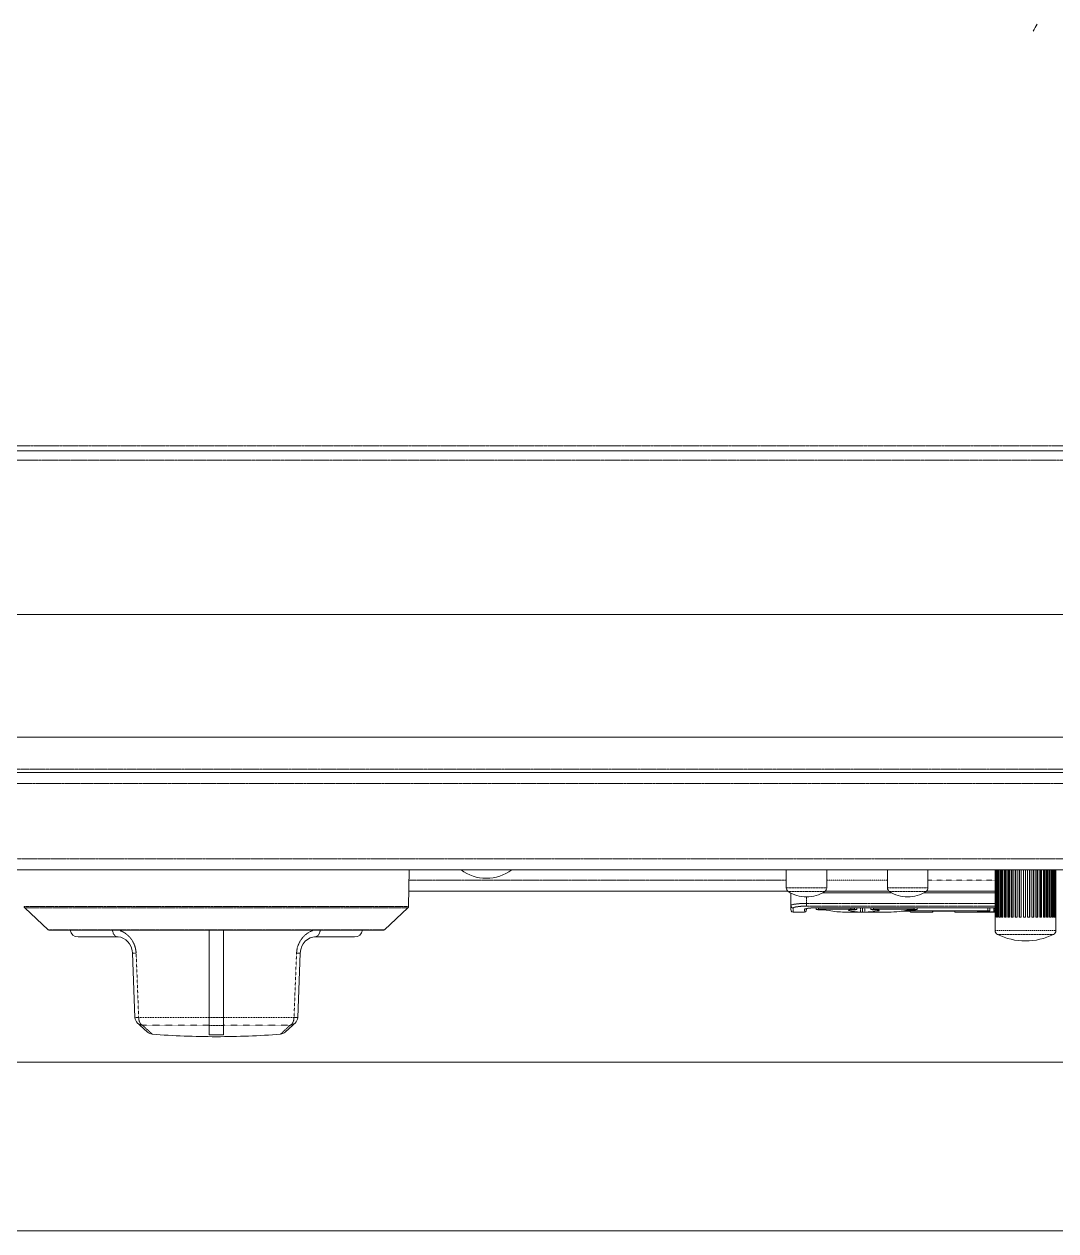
# Model space of a CAD drawing. Header units: millimetres. Extents: x 60499 to 556746, y 248297 to 497145.
# Drawn here: x 161204 to 167626, y 472611 to 480122 of the extents above; entities that cross this region are included whole.
import ezdxf

# ---------------------------------------------------------------- set-up
doc = ezdxf.new("R2010")
doc.units = ezdxf.units.MM
doc.linetypes.add('PHANTOM', pattern=[20, 10, -2, 2, -2, 2, -2])

msp = doc.modelspace()

# ---------------------------------------------------------------- linework, layer by layer
at = {"color": 7, "linetype": 'PHANTOM', "lineweight": 13, "ltscale": 0.03937}
for p, q in [((178969.4, 477497), (155840.7, 477497)), ((155866.9, 477407.6), (178943.5, 477407.6)), ((173736.9, 475484.2), (161139.6, 475484.2)), ((155512, 475395.2), (179365.6, 475395.2)), ((155092.1, 474926.4), (179784.7, 474926.4)), ((163599.6, 474793.5), (165948.3, 474793.5)), ((163596.7, 474630), (161203.6, 474630)), ((163592.7, 474621), (161207.7, 474621)), ((166074.9, 474649.2), (167248.6, 474649.2)), ((166074.9, 474632.5), (167248.6, 474632.5)), ((167248.6, 474622.3), (166139.2, 474622.3)), ((161352.7, 474485.7), (163447.6, 474485.7))]:
    msp.add_line(p, q, dxfattribs=at)
at = {"color": 7, "lineweight": 13, "ltscale": 0.03937}
for p, q in [((155840.9, 477467.2), (178969.5, 477467.2)), ((155245.3, 476447.9), (179600.1, 476447.9)), ((155245.3, 475683.7), (179600.1, 475683.7)), ((155512, 475463.9), (179365.6, 475463.9)), ((155120.5, 474857.7), (179756.1, 474857.7)), ((163598.4, 474724.6), (165958.6, 474724.6)), ((167248.6, 474622.2), (166139.2, 474622.2)), ((161361.3, 474482.3), (163439.1, 474482.3)), ((178784.6, 473661.3), (156108.6, 473661.3)), ((178784.6, 472611.5), (156108.6, 472611.5)), ((178783.6, 472611.2), (156108.6, 472611.2))]:
    msp.add_line(p, q, dxfattribs=at)
at = {"color": 7, "lineweight": 13, "ltscale": 0.00678}
msp.add_line((163596.7, 474630), (163600.7, 474857.7), dxfattribs=at)
at = {"color": 7, "lineweight": 13, "ltscale": 0.003343}
for p, q in [((165948.3, 474857.7), (165948.3, 474745.5)), ((166200.2, 474857.7), (166200.2, 474745.5)), ((166578.1, 474857.7), (166578.1, 474745.5)), ((166830.1, 474857.7), (166830.1, 474745.5))]:
    msp.add_line(p, q, dxfattribs=at)
at = {"color": 7, "lineweight": 13, "ltscale": 0.00875}
for p, q in [((167248.6, 474563.8), (167248.6, 474857.7)), ((167248.6, 474563.8), (167248.6, 474857.7)), ((167249.5, 474563.8), (167249.5, 474857.7)), ((167251.4, 474563.8), (167251.4, 474857.7)), ((167254.1, 474563.8), (167254.1, 474857.7)), ((167257.7, 474563.8), (167257.7, 474857.7)), ((167262.2, 474563.8), (167262.2, 474857.7)), ((167267.6, 474563.8), (167267.6, 474857.7)), ((167273.8, 474563.8), (167273.8, 474857.7)), ((167280.8, 474563.8), (167280.8, 474857.7)), ((167288.5, 474563.8), (167288.5, 474857.7)), ((167295.2, 474857.7), (167295.2, 474563.8)), ((167297, 474563.8), (167297, 474857.7)), ((167306.2, 474563.8), (167306.2, 474857.7)), ((167312, 474857.7), (167312, 474563.8)), ((167316, 474563.8), (167316, 474857.7)), ((167326.4, 474563.8), (167326.4, 474857.7)), ((167331.3, 474857.7), (167331.3, 474563.8)), ((167337.3, 474563.8), (167337.3, 474857.7)), ((167348.7, 474563.8), (167348.7, 474857.7)), ((167352.7, 474857.7), (167352.7, 474563.8)), ((167360.6, 474563.8), (167360.6, 474857.7)), ((167372.8, 474563.8), (167372.8, 474857.7)), ((167375.7, 474857.7), (167375.7, 474563.8)), ((167385.4, 474563.8), (167385.4, 474857.7)), ((167398.2, 474563.8), (167398.2, 474857.7)), ((167399.9, 474857.7), (167399.9, 474563.8)), ((167411.1, 474563.8), (167411.1, 474857.7)), ((167424.3, 474563.8), (167424.3, 474857.7)), ((167424.8, 474857.7), (167424.8, 474563.8)), ((167437.4, 474563.8), (167437.4, 474857.7)), ((167450.6, 474563.8), (167450.6, 474857.7)), ((167462.6, 474857.7), (167462.6, 474563.8)), ((167463.7, 474563.8), (167463.7, 474857.7)), ((167476.7, 474563.8), (167476.7, 474857.7)), ((167487.2, 474857.7), (167487.2, 474563.8)), ((167489.5, 474563.8), (167489.5, 474857.7)), ((167502.1, 474563.8), (167502.1, 474857.7)), ((167510.9, 474857.7), (167510.9, 474563.8)), ((167514.3, 474563.8), (167514.3, 474857.7)), ((167526.2, 474563.8), (167526.2, 474857.7)), ((167533.1, 474857.7), (167533.1, 474563.8)), ((167537.6, 474563.8), (167537.6, 474857.7)), ((167548.5, 474563.8), (167548.5, 474857.7)), ((167553.5, 474857.7), (167553.5, 474563.8)), ((167558.9, 474563.8), (167558.9, 474857.7)), ((167568.7, 474563.8), (167568.7, 474857.7)), ((167571.6, 474857.7), (167571.6, 474563.8)), ((167577.9, 474563.8), (167577.9, 474857.7)), ((167586.3, 474563.8), (167586.3, 474857.7)), ((167587.1, 474857.7), (167587.1, 474563.8)), ((167594.1, 474563.8), (167594.1, 474857.7)), ((167601.1, 474563.8), (167601.1, 474857.7)), ((167607.3, 474563.8), (167607.3, 474857.7)), ((167612.6, 474563.8), (167612.6, 474857.7)), ((167617.2, 474563.8), (167617.2, 474857.7)), ((167620.8, 474563.8), (167620.8, 474857.7)), ((167623.5, 474563.8), (167623.5, 474857.7)), ((167625.4, 474563.8), (167625.4, 474857.7)), ((167626.3, 474563.8), (167626.3, 474857.7))]:
    msp.add_line(p, q, dxfattribs=at)
at = {"color": 7, "lineweight": 13, "ltscale": 0.01125}
msp.add_line((167626.4, 474857.7), (167626.4, 474479.8), dxfattribs=at)
at = {"color": 7, "linetype": 'PHANTOM', "lineweight": 13, "ltscale": 0.01125}
for p, q in [((166200.2, 474793.5), (166578.1, 474793.5)), ((167248.5, 474479.8), (167626.4, 474479.8))]:
    msp.add_line(p, q, dxfattribs=at)
at = {"color": 7, "linetype": 'PHANTOM', "lineweight": 13, "ltscale": 0.012459}
msp.add_line((166830.1, 474793.5), (167248.6, 474793.5), dxfattribs=at)
at = {"color": 7, "linetype": 'PHANTOM', "lineweight": 13, "ltscale": 0.0075}
for p, q in [((165948.3, 474745.5), (166200.2, 474745.5)), ((166578.1, 474745.5), (166830.1, 474745.5))]:
    msp.add_line(p, q, dxfattribs=at)
at = {"color": 7, "linetype": 'PHANTOM', "lineweight": 13, "ltscale": 0.003393}
for p, q in [((165960.3, 474723.4), (166074.2, 474723.4)), ((166074.2, 474723.4), (166188.2, 474723.4)), ((166590.1, 474723.4), (166704.1, 474723.4)), ((166704.1, 474723.4), (166818.1, 474723.4))]:
    msp.add_line(p, q, dxfattribs=at)
at = {"color": 7, "lineweight": 13, "ltscale": 0.00228}
msp.add_line((165976.9, 474637.1), (165976.9, 474713.7), dxfattribs=at)
at = {"color": 7, "linetype": 'PHANTOM', "lineweight": 13, "ltscale": 0.001208}
msp.add_line((166074.9, 474649.2), (166074.9, 474689.8), dxfattribs=at)
at = {"color": 7, "lineweight": 13, "ltscale": 0.012678}
msp.add_line((166602.1, 474716.2), (166176.2, 474716.2), dxfattribs=at)
at = {"color": 7, "lineweight": 13, "ltscale": 0.011863}
msp.add_line((166189.9, 474724.6), (166588.4, 474724.6), dxfattribs=at)
at = {"color": 7, "lineweight": 13, "ltscale": 0.013172}
msp.add_line((167248.6, 474716.2), (166806.1, 474716.2), dxfattribs=at)
at = {"color": 7, "lineweight": 13, "ltscale": 0.012765}
msp.add_line((166819.8, 474724.6), (167248.6, 474724.6), dxfattribs=at)
at = {"color": 7, "lineweight": 13, "ltscale": 0.005906}
for p, q in [((161207.7, 474621), (161352.7, 474485.7)), ((163592.7, 474621), (163447.6, 474485.7))]:
    msp.add_line(p, q, dxfattribs=at)
at = {"color": 7, "lineweight": 13, "ltscale": 0.000741193}
msp.add_line((165976.9, 474612.2), (165976.9, 474637.1), dxfattribs=at)
at = {"color": 7, "linetype": 'PHANTOM', "lineweight": 13, "ltscale": 0.000743596}
msp.add_line((165990, 474595.4), (165990, 474620.4), dxfattribs=at)
at = {"color": 7, "linetype": 'PHANTOM', "lineweight": 13, "ltscale": 0.000517838}
msp.add_line((166060.8, 474612.8), (166060.8, 474595.4), dxfattribs=at)
at = {"color": 7, "lineweight": 13, "ltscale": 0.000157874}
msp.add_line((166073.9, 474617.5), (166073.9, 474612.2), dxfattribs=at)
at = {"color": 7, "linetype": 'PHANTOM', "lineweight": 13, "ltscale": 0.000496331}
msp.add_line((166074.9, 474649.2), (166074.9, 474632.5), dxfattribs=at)
at = {"color": 7, "lineweight": 13, "ltscale": 0.00032488}
msp.add_line((166133.3, 474611.2), (166133.3, 474622.1), dxfattribs=at)
at = {"color": 7, "linetype": 'PHANTOM', "lineweight": 13, "ltscale": 2.64325e-06}
msp.add_line((166139.2, 474622.2), (166139.2, 474622.3), dxfattribs=at)
at = {"color": 7, "lineweight": 13, "ltscale": 0.000221212}
msp.add_line((166148.9, 474612.6), (166141.5, 474612.3), dxfattribs=at)
at = {"color": 7, "linetype": 'PHANTOM', "lineweight": 13, "ltscale": 0.000285351}
msp.add_line((166148.9, 474612.6), (166148.9, 474622.2), dxfattribs=at)
at = {"color": 7, "lineweight": 13, "ltscale": 0.005341}
msp.add_line((166350.5, 474612.7), (166171.1, 474612.7), dxfattribs=at)
at = {"color": 7, "lineweight": 13, "ltscale": 0.000282228}
msp.add_line((166350.5, 474622.2), (166350.5, 474612.7), dxfattribs=at)
at = {"color": 7, "linetype": 'PHANTOM', "lineweight": 13, "ltscale": 0.00028451}
msp.add_line((166372.5, 474612.6), (166372.5, 474622.2), dxfattribs=at)
at = {"color": 7, "lineweight": 13, "ltscale": 0.000213106}
msp.add_line((166379.7, 474612.4), (166372.5, 474612.6), dxfattribs=at)
at = {"color": 7, "lineweight": 13, "ltscale": 0.000321276}
msp.add_line((166387.8, 474611.4), (166387.8, 474622.2), dxfattribs=at)
at = {"color": 7, "linetype": 'PHANTOM', "lineweight": 13, "ltscale": 0.000809677}
msp.add_line((166411, 474595), (166411, 474622.2), dxfattribs=at)
at = {"color": 7, "lineweight": 13, "ltscale": 0.000526729}
msp.add_line((166422.7, 474622.2), (166422.8, 474604.5), dxfattribs=at)
at = {"color": 7, "linetype": 'PHANTOM', "lineweight": 13, "ltscale": 0.000792976}
msp.add_line((166436.8, 474595.5), (166436.8, 474622.2), dxfattribs=at)
at = {"color": 7, "lineweight": 13, "ltscale": 0.000322117}
msp.add_line((166473.5, 474611.3), (166473.5, 474622.2), dxfattribs=at)
at = {"color": 7, "linetype": 'PHANTOM', "lineweight": 13, "ltscale": 0.00028403}
msp.add_line((166491.6, 474612.6), (166491.6, 474622.2), dxfattribs=at)
at = {"color": 7, "lineweight": 13, "ltscale": 5.22666e-05}
msp.add_line((166493.4, 474612.6), (166491.6, 474612.6), dxfattribs=at)
at = {"color": 7, "lineweight": 13, "ltscale": 0.001243}
msp.add_line((166535.1, 474612.7), (166493.4, 474612.6), dxfattribs=at)
at = {"color": 7, "lineweight": 13, "ltscale": 0.000115823}
msp.add_line((166521, 474607), (166521, 474603.2), dxfattribs=at)
at = {"color": 7, "lineweight": 13, "ltscale": 0.004971}
msp.add_line((166702.1, 474612.7), (166535.1, 474612.7), dxfattribs=at)
at = {"color": 7, "lineweight": 13, "ltscale": 0.001242}
msp.add_line((166743.9, 474612.7), (166702.1, 474612.7), dxfattribs=at)
at = {"color": 7, "linetype": 'PHANTOM', "lineweight": 13, "ltscale": 0.000133004}
msp.add_line((166704, 474603.2), (166704, 474607.7), dxfattribs=at)
at = {"color": 7, "lineweight": 13, "ltscale": 3.67955e-05}
msp.add_line((166745.1, 474612.6), (166743.9, 474612.7), dxfattribs=at)
at = {"color": 7, "linetype": 'PHANTOM', "lineweight": 13, "ltscale": 0.000283309}
msp.add_line((166745.1, 474612.6), (166745.1, 474622.2), dxfattribs=at)
at = {"color": 7, "lineweight": 13, "ltscale": 6.87795e-06}
msp.add_line((166762, 474611.7), (166761.8, 474611.8), dxfattribs=at)
at = {"color": 7, "linetype": 'PHANTOM', "lineweight": 13, "ltscale": 0.000310342}
msp.add_line((166762, 474611.7), (166762, 474622.2), dxfattribs=at)
at = {"color": 7, "lineweight": 13, "ltscale": 0.000321516}
msp.add_line((166762.8, 474611.4), (166762.8, 474622.2), dxfattribs=at)
at = {"color": 7, "lineweight": 13, "ltscale": 9.03513e-05}
msp.add_line((167202.7, 474622.2), (167202.7, 474619.1), dxfattribs=at)
at = {"color": 7, "lineweight": 13, "ltscale": 0.000473984}
msp.add_line((167202.7, 474619.1), (167202.7, 474603.2), dxfattribs=at)
at = {"color": 7, "linetype": 'PHANTOM', "lineweight": 13, "ltscale": 0.00057647}
msp.add_line((167215.4, 474602.8), (167215.4, 474622.2), dxfattribs=at)
at = {"color": 7, "lineweight": 13, "ltscale": 0.000583318}
msp.add_line((167215.8, 474602.6), (167215.8, 474622.2), dxfattribs=at)
at = {"color": 7, "lineweight": 13, "ltscale": 0.000587523}
msp.add_line((167239.2, 474602.4), (167239.2, 474622.2), dxfattribs=at)
at = {"color": 7, "linetype": 'PHANTOM', "lineweight": 13, "ltscale": 0.00057671}
msp.add_line((167241.5, 474602.8), (167241.5, 474622.2), dxfattribs=at)
at = {"color": 7, "lineweight": 13, "ltscale": 0.002109}
msp.add_line((166060.8, 474595.4), (165990, 474595.4), dxfattribs=at)
at = {"color": 7, "lineweight": 13, "ltscale": 0.003243}
msp.add_line((166419.5, 474595.4), (166310.5, 474595.4), dxfattribs=at)
at = {"color": 7, "lineweight": 13, "ltscale": 4.48152e-05}
msp.add_line((166335.7, 474605.9), (166335.7, 474604.4), dxfattribs=at)
at = {"color": 7, "lineweight": 13, "ltscale": 1.02154e-05}
msp.add_line((166411, 474595.5), (166410.7, 474595.5), dxfattribs=at)
at = {"color": 7, "lineweight": 13, "ltscale": 0.000250703}
msp.add_line((166419.5, 474595.4), (166411, 474595.5), dxfattribs=at)
at = {"color": 7, "lineweight": 13, "ltscale": 9.67192e-05}
msp.add_line((166422.7, 474595.4), (166419.5, 474595.4), dxfattribs=at)
at = {"color": 7, "lineweight": 13, "ltscale": 3.83628e-05}
msp.add_line((166422.8, 474604.5), (166422.7, 474603.2), dxfattribs=at)
at = {"color": 7, "lineweight": 13, "ltscale": 0.000230564}
msp.add_line((166422.7, 474603.2), (166422.7, 474595.4), dxfattribs=at)
at = {"color": 7, "lineweight": 13, "ltscale": 0.000110746}
msp.add_line((166426.4, 474595.4), (166422.7, 474595.4), dxfattribs=at)
at = {"color": 7, "lineweight": 13, "ltscale": 0.000290737}
msp.add_line((166436.2, 474595.5), (166426.4, 474595.4), dxfattribs=at)
at = {"color": 7, "lineweight": 13, "ltscale": 0.004645}
msp.add_line((166582.5, 474595.4), (166426.4, 474595.4), dxfattribs=at)
at = {"color": 7, "lineweight": 13, "ltscale": 1.80558e-05}
msp.add_line((166436.8, 474595.5), (166436.2, 474595.5), dxfattribs=at)
at = {"color": 7, "lineweight": 13, "ltscale": 4.74584e-05}
msp.add_line((166525.6, 474606), (166525.6, 474604.4), dxfattribs=at)
at = {"color": 7, "lineweight": 13, "ltscale": 9.06107e-06}
msp.add_line((166653.6, 474599.9), (166653.9, 474599.9), dxfattribs=at)
at = {"color": 7, "lineweight": 13, "ltscale": 1.62418e-05}
msp.add_line((166680.4, 474603.9), (166680.9, 474604), dxfattribs=at)
at = {"color": 7, "lineweight": 13, "ltscale": 8.85255e-05}
msp.add_line((166683.3, 474603.5), (166680.4, 474603.9), dxfattribs=at)
at = {"color": 7, "lineweight": 13, "ltscale": 3.48429e-05}
msp.add_line((166683.3, 474604.5), (166683.3, 474603.3), dxfattribs=at)
at = {"color": 7, "lineweight": 13, "ltscale": 0.00032512}
msp.add_line((166714.9, 474603.2), (166704, 474603.2), dxfattribs=at)
at = {"color": 7, "lineweight": 13, "ltscale": 0.01452}
msp.add_line((167202.7, 474603.2), (166714.9, 474603.2), dxfattribs=at)
at = {"color": 7, "lineweight": 13, "ltscale": 7.17283e-05}
msp.add_line((166720.8, 474597.8), (166720.8, 474595.4), dxfattribs=at)
at = {"color": 7, "lineweight": 13, "ltscale": 0.004136}
msp.add_line((166859.7, 474595.4), (166720.8, 474595.4), dxfattribs=at)
at = {"color": 7, "linetype": 'PHANTOM', "lineweight": 13, "ltscale": 5.74307e-05}
msp.add_line((166859.5, 474599.2), (166859.5, 474597.3), dxfattribs=at)
at = {"color": 7, "lineweight": 13, "ltscale": 6.62668e-06}
msp.add_line((166859.5, 474597.3), (166859.5, 474597.1), dxfattribs=at)
at = {"color": 7, "lineweight": 13, "ltscale": 4.97761e-05}
msp.add_line((166859.5, 474597.1), (166859.7, 474595.4), dxfattribs=at)
at = {"color": 7, "lineweight": 13, "ltscale": 1.12227e-05}
msp.add_line((166859.7, 474595.4), (166859.8, 474595.8), dxfattribs=at)
at = {"color": 7, "lineweight": 13, "ltscale": 6.72828e-05}
msp.add_line((166859.8, 474599.4), (166859.8, 474597.1), dxfattribs=at)
at = {"color": 7, "lineweight": 13, "ltscale": 0.00151}
msp.add_line((166903.4, 474601.8), (166954.1, 474601.8), dxfattribs=at)
at = {"color": 7, "lineweight": 13, "ltscale": 8.02588e-05}
msp.add_line((166997.5, 474599.2), (166997.5, 474596.5), dxfattribs=at)
at = {"color": 7, "lineweight": 13, "ltscale": 0.007463}
msp.add_line((167248.6, 474595.4), (166997.9, 474595.4), dxfattribs=at)
at = {"color": 7, "lineweight": 13, "ltscale": 1.40761e-05}
msp.add_line((167136, 474595.6), (167136.5, 474595.7), dxfattribs=at)
at = {"color": 7, "linetype": 'PHANTOM', "lineweight": 13, "ltscale": 3.24399e-05}
msp.add_line((167136.4, 474596.3), (167136.4, 474597.3), dxfattribs=at)
at = {"color": 7, "lineweight": 13, "ltscale": 1.70212e-05}
msp.add_line((167136.5, 474595.7), (167136.4, 474596.3), dxfattribs=at)
at = {"color": 7, "lineweight": 13, "ltscale": 5.73106e-05}
msp.add_line((167136.5, 474595.4), (167136.5, 474597.4), dxfattribs=at)
at = {"color": 7, "lineweight": 13, "ltscale": 5.48782e-06}
msp.add_line((167140.7, 474598.4), (167140.9, 474598.4), dxfattribs=at)
at = {"color": 7, "lineweight": 13, "ltscale": 8.75879e-05}
msp.add_line((167140.8, 474595.4), (167140.8, 474598.4), dxfattribs=at)
at = {"color": 7, "lineweight": 13, "ltscale": 0.001288}
msp.add_line((167140.9, 474598.4), (167184.1, 474600.7), dxfattribs=at)
at = {"color": 7, "lineweight": 13, "ltscale": 9.81047e-06}
msp.add_line((167209.6, 474601.9), (167209.9, 474601.9), dxfattribs=at)
at = {"color": 7, "lineweight": 13, "ltscale": 3.42422e-06}
msp.add_line((167248.6, 474563.8), (167248.5, 474563.8), dxfattribs=at)
at = {"color": 7, "lineweight": 13, "ltscale": 0.0025}
msp.add_line((167248.5, 474563.8), (167248.5, 474479.8), dxfattribs=at)
at = {"color": 7, "lineweight": 13, "ltscale": 5.46373e-05}
msp.add_line((167251.4, 474563.8), (167249.5, 474563.8), dxfattribs=at)
at = {"color": 7, "lineweight": 13, "ltscale": 0.000108223}
msp.add_line((167257.7, 474563.8), (167254.1, 474563.8), dxfattribs=at)
at = {"color": 7, "lineweight": 13, "ltscale": 0.000159707}
msp.add_line((167267.6, 474563.8), (167262.2, 474563.8), dxfattribs=at)
at = {"color": 7, "lineweight": 13, "ltscale": 0.000208066}
msp.add_line((167280.8, 474563.8), (167273.8, 474563.8), dxfattribs=at)
at = {"color": 7, "lineweight": 13, "ltscale": 0.000252371}
msp.add_line((167297, 474563.8), (167288.5, 474563.8), dxfattribs=at)
at = {"color": 7, "lineweight": 13, "ltscale": 0.000291779}
msp.add_line((167316, 474563.8), (167306.2, 474563.8), dxfattribs=at)
at = {"color": 7, "lineweight": 13, "ltscale": 0.000325511}
msp.add_line((167337.3, 474563.8), (167326.4, 474563.8), dxfattribs=at)
at = {"color": 7, "lineweight": 13, "ltscale": 0.000352875}
msp.add_line((167360.6, 474563.8), (167348.7, 474563.8), dxfattribs=at)
at = {"color": 7, "lineweight": 13, "ltscale": 0.00037342}
msp.add_line((167385.4, 474563.8), (167372.8, 474563.8), dxfattribs=at)
at = {"color": 7, "lineweight": 13, "ltscale": 0.000386636}
msp.add_line((167411.1, 474563.8), (167398.2, 474563.8), dxfattribs=at)
at = {"color": 7, "lineweight": 13, "ltscale": 0.000392373}
msp.add_line((167437.4, 474563.8), (167424.3, 474563.8), dxfattribs=at)
at = {"color": 7, "lineweight": 13, "ltscale": 0.000390481}
msp.add_line((167463.7, 474563.8), (167450.6, 474563.8), dxfattribs=at)
at = {"color": 7, "lineweight": 13, "ltscale": 0.000380929}
msp.add_line((167489.5, 474563.8), (167476.7, 474563.8), dxfattribs=at)
at = {"color": 7, "lineweight": 13, "ltscale": 0.000364018}
msp.add_line((167514.3, 474563.8), (167502.1, 474563.8), dxfattribs=at)
at = {"color": 7, "lineweight": 13, "ltscale": 0.000340019}
msp.add_line((167537.6, 474563.8), (167526.2, 474563.8), dxfattribs=at)
at = {"color": 7, "lineweight": 13, "ltscale": 0.000309381}
msp.add_line((167558.9, 474563.8), (167548.5, 474563.8), dxfattribs=at)
at = {"color": 7, "lineweight": 13, "ltscale": 0.000272736}
msp.add_line((167577.9, 474563.8), (167568.7, 474563.8), dxfattribs=at)
at = {"color": 7, "lineweight": 13, "ltscale": 0.000230774}
msp.add_line((167594.1, 474563.8), (167586.3, 474563.8), dxfattribs=at)
at = {"color": 7, "lineweight": 13, "ltscale": 0.000184307}
msp.add_line((167607.3, 474563.8), (167601.1, 474563.8), dxfattribs=at)
at = {"color": 7, "lineweight": 13, "ltscale": 0.000134295}
msp.add_line((167617.2, 474563.8), (167612.6, 474563.8), dxfattribs=at)
at = {"color": 7, "lineweight": 13, "ltscale": 8.16405e-05}
msp.add_line((167623.5, 474563.8), (167620.8, 474563.8), dxfattribs=at)
at = {"color": 7, "lineweight": 13, "ltscale": 2.73937e-05}
msp.add_line((167626.3, 474563.8), (167625.4, 474563.8), dxfattribs=at)
at = {"color": 7, "lineweight": 13, "ltscale": 0.016151}
for p, q in [((162356.5, 474482.3), (162356.5, 473939.8)), ((162443.9, 474482.3), (162443.9, 473939.8))]:
    msp.add_line(p, q, dxfattribs=at)
at = {"color": 7, "linetype": 'PHANTOM', "lineweight": 13, "ltscale": 0.005194}
for p, q in [((167263, 474456.5), (167437.4, 474456.5)), ((167437.4, 474456.5), (167611.9, 474456.5))]:
    msp.add_line(p, q, dxfattribs=at)
at = {"color": 7, "lineweight": 13, "ltscale": 0.007428}
for p, q in [((161539.3, 474440.4), (161788.8, 474440.4)), ((163011.6, 474440.4), (163261.1, 474440.4))]:
    msp.add_line(p, q, dxfattribs=at)
at = {"color": 7, "lineweight": 13, "ltscale": 0.011891}
for p, q in [((161893.7, 473939.7), (161878.4, 474338.9)), ((162906.7, 473939.7), (162922, 474338.9))]:
    msp.add_line(p, q, dxfattribs=at)
at = {"color": 7, "lineweight": 13, "ltscale": 0.01189}
msp.add_line((161878.4, 474338.9), (161893.7, 473939.7), dxfattribs=at)
at = {"color": 7, "linetype": 'PHANTOM', "lineweight": 13, "ltscale": 0.011891}
for p, q in [((161901, 474339), (161916.7, 473939.9)), ((162883.7, 473939.9), (162899.4, 474339))]:
    msp.add_line(p, q, dxfattribs=at)
at = {"color": 7, "linetype": 'PHANTOM', "lineweight": 13, "ltscale": 0.013092}
for p, q in [((162356.5, 473939.9), (161916.7, 473939.9)), ((162883.7, 473939.9), (162443.9, 473939.9))]:
    msp.add_line(p, q, dxfattribs=at)
at = {"color": 7, "lineweight": 13, "ltscale": 0.001498}
for p, q in [((162356.5, 473889.5), (162356.5, 473939.8)), ((162443.9, 473889.5), (162443.9, 473939.8))]:
    msp.add_line(p, q, dxfattribs=at)
at = {"color": 7, "linetype": 'PHANTOM', "lineweight": 13, "ltscale": 0.0026}
for p, q in [((162443.9, 473939.8), (162356.5, 473939.8)), ((162443.9, 473889.5), (162356.5, 473889.5))]:
    msp.add_line(p, q, dxfattribs=at)
at = {"color": 7, "linetype": 'PHANTOM', "lineweight": 13, "ltscale": 0.012417}
for p, q in [((161939.4, 473892), (162356.5, 473892)), ((162443.9, 473892), (162861, 473892))]:
    msp.add_line(p, q, dxfattribs=at)
at = {"color": 7, "lineweight": 13, "ltscale": 0.001733}
for p, q in [((162356.5, 473831.3), (162356.5, 473889.5)), ((162443.9, 473831.3), (162443.9, 473889.5))]:
    msp.add_line(p, q, dxfattribs=at)
at = {"color": 7, "lineweight": 13, "ltscale": 0.0026}
msp.add_line((162443.9, 473831.3), (162356.5, 473831.3), dxfattribs=at)
at = {"color": 7, "linetype": 'PHANTOM', "lineweight": 13, "ltscale": 0.03937}
for points in [[(166074.9, 474649.2), (166031.1, 474647.8), (165994.8, 474643.8), (165983.8, 474641.3), (165980.1, 474639.9), (165977.7, 474638.6), (165977.1, 474637.9), (165976.9, 474637.1)], [(165976.9, 474637.1), (165978.3, 474629.5), (165982.4, 474623.5), (165988.2, 474620.6), (165990, 474620.4)], [(166074.9, 474632.5), (166036.8, 474631.1), (166005.6, 474627.1), (165995.4, 474624.4), (165992.1, 474622.9), (165990.3, 474621.4), (165990, 474620.4)], [(166139.2, 474622.3), (166104.1, 474621.2), (166075.2, 474618), (166063.4, 474615), (166061.5, 474614), (166061, 474613.4), (166060.8, 474612.8)], [(161795.1, 474482.3), (161818.2, 474472.6), (161829.9, 474465.8), (161841.5, 474457.4), (161853.3, 474447), (161864.8, 474434.5), (161876.2, 474418.8), (161886.7, 474399.3), (161891.6, 474387.3), (161895.8, 474373.9), (161899.9, 474352.7), (161901, 474339)], [(162899.4, 474339), (162902, 474362.1), (162905.5, 474377.1), (162910, 474390.6), (162920.7, 474412.9), (162931.9, 474429.8), (162943.7, 474443.6), (162954.4, 474453.7), (162965.2, 474462.1), (162977.9, 474470.3), (162990.6, 474476.7), (163005.3, 474482.3)], [(161901, 474339), (161880.3, 474338.7), (161878.6, 474338.8), (161878.4, 474338.8), (161878.4, 474338.8), (161878.4, 474338.9)], [(162899.4, 474339), (162921.1, 474338.7), (162921.9, 474338.8), (162922, 474338.8), (162922, 474338.9)], [(161893.7, 473939.7), (161893.7, 473939.7), (161893.8, 473939.7), (161894.7, 473939.6), (161916.3, 473939.9), (161916.7, 473939.9)], [(162883.7, 473939.9), (162905.7, 473939.6), (162906.6, 473939.7), (162906.7, 473939.7), (162906.7, 473939.7)]]:
    msp.add_lwpolyline(points, dxfattribs=at)
at = {"color": 7, "lineweight": 13, "ltscale": 0.03937}
for points in [[(165976.9, 474612.2), (165978.6, 474603.8), (165983.4, 474597.7), (165990, 474595.4)], [(166073.9, 474612.2), (166072.1, 474603.8), (166067.3, 474597.7), (166060.8, 474595.4)], [(166067.4, 474615.8), (166089.8, 474619.8), (166127.7, 474622.1), (166139.2, 474622.2)], [(166073.9, 474617.5), (166094.7, 474620.3), (166133.3, 474622.1)], [(166141.5, 474612.3), (166135.3, 474611.8), (166133.7, 474611.5), (166133.5, 474611.4), (166133.4, 474611.3), (166133.4, 474611.3), (166133.4, 474611.2)], [(166133.4, 474611.2), (166133.4, 474611.2), (166133.5, 474611.1), (166133.9, 474611), (166137.3, 474610.5), (166143.8, 474610.2)], [(166143.8, 474610.2), (166173.5, 474609.4), (166196.2, 474607.2), (166214.2, 474604.2)], [(166334.9, 474605.1), (166334.9, 474605.3), (166335.1, 474605.6), (166335.5, 474605.8), (166337.1, 474606.4), (166352.1, 474608.5), (166378.3, 474610.1)], [(166378.3, 474610.1), (166385.8, 474610.8), (166387.3, 474611.1), (166387.7, 474611.2), (166387.8, 474611.3), (166387.9, 474611.4)], [(166387.9, 474611.4), (166387.9, 474611.4), (166387.8, 474611.5), (166387.8, 474611.5), (166387.6, 474611.6), (166384.7, 474612.1), (166379.7, 474612.4)], [(166491.6, 474612.6), (166477.5, 474612.1), (166474.6, 474611.7), (166473.8, 474611.5), (166473.6, 474611.4), (166473.5, 474611.3)], [(166473.5, 474611.3), (166473.5, 474611.3), (166473.5, 474611.2), (166473.6, 474611.2), (166473.9, 474611.1), (166477.2, 474610.5), (166483.1, 474610.1)], [(166483.1, 474610.1), (166514.7, 474607.9), (166524.4, 474606.3), (166525.9, 474605.8), (166526.4, 474605.6), (166526.6, 474605.3), (166526.6, 474605.2)], [(166680.9, 474604), (166699.6, 474607.1), (166713.2, 474608.6), (166752.8, 474610.2)], [(166761.8, 474611.8), (166757.4, 474612.4), (166745.1, 474612.6)], [(166752.8, 474610.2), (166760.1, 474610.6), (166762.3, 474611.1), (166762.6, 474611.2), (166762.7, 474611.3), (166762.7, 474611.3), (166762.8, 474611.4)], [(166673.5, 474601.6), (166701.7, 474600.3), (166717.8, 474598.6), (166720.8, 474597.8)], [(166860.8, 474599.7), (166859.4, 474599.2), (166859.1, 474598.9), (166858.9, 474598.5)], [(166903.4, 474601.8), (166873.9, 474601.1), (166860.8, 474599.7)], [(166995.8, 474599.8), (166989.5, 474600.6), (166954.1, 474601.8)], [(167136.1, 474596.9), (167136.2, 474597), (167136.4, 474597.3), (167136.9, 474597.6), (167140.7, 474598.4)], [(167215.4, 474602.8), (167211.9, 474603.2), (167202.7, 474603.2)], [(167209.9, 474601.9), (167214.8, 474602.3), (167215.6, 474602.5), (167215.7, 474602.5), (167215.8, 474602.6), (167215.8, 474602.6)], [(161788.8, 474440.4), (161805.4, 474438.4), (161822.9, 474431.9), (161837.2, 474422.8), (161849.9, 474411), (161859.7, 474398.3), (161870.1, 474378.2), (161876.4, 474356.3), (161878.4, 474338.9)], [(162922, 474338.9), (162925.2, 474361.9), (162932.5, 474383.4), (162940.7, 474398.3), (162953.3, 474414), (162966.7, 474425.5), (162984.6, 474435.1), (163001.8, 474439.7), (163011.6, 474440.4)]]:
    msp.add_lwpolyline(points, dxfattribs=at)
for centre, radius, start, end in [((167976.6, 479832.6), 548.9, 148.18116, 153.40202), ((164081.3, 475069.8), 264.1, 233.40534, 270), ((164081.3, 475069.8), 264.1, 270, 306.59466), ((165974.5, 474745.5), 26.2, 180.00001, 237.12166), ((166074.2, 474899.7), 210, 237.12166, 270), ((166074.2, 474899.7), 210, 270, 302.87835), ((166174, 474745.5), 26.2, 302.87834, 360), ((166604.4, 474745.5), 26.2, 180.00001, 237.12166), ((166704.1, 474899.7), 210, 237.12166, 270), ((166704.1, 474899.7), 210, 270, 302.87835), ((166803.8, 474745.5), 26.2, 302.87834, 360), ((161216.2, 474630.2), 12.6, 181, 227), ((163584.1, 474630.2), 12.6, 313, 359), ((166165.2, 473402.5), 1210.2, 89.72074, 90.76782), ((166359.2, 473756.3), 856.4, 89.10855, 90.58269), ((166762, 474610.7), 0.974, 39.80493, 89.37469), ((166310.6, 475127.9), 532.4, 259.5638, 269.98909), ((166335.9, 474605.6), 1.19, 201.80613, 258.98152), ((166420.4, 474998.7), 403.3, 257.87532, 268.61794), ((166426.1, 475185.4), 590, 271.04248, 279.26253), ((166520.4, 474614.9), 11.8, 273.05779, 296.2888), ((166525.4, 474605.7), 1.35, 277.91974, 334.51783), ((166582.2, 475171.5), 576.1, 270.02689, 277.11842), ((166679.3, 474414.8), 186.8, 91.75553, 97.80775), ((166698.8, 475054.9), 451.6, 268.03883, 270.6638), ((166860.5, 474598.6), 1.67, 182.89684, 229.81409), ((166995.5, 474596), 3.78, 53.24011, 84.85173), ((166998.5, 474596.1), 0.948, 156.72731, 230.2336), ((166996.8, 474598.5), 1.1, 356.98997, 32.16516), ((166991.6, 474596.2), 6.71, 2.05112, 19.32393), ((166997.3, 474596.2), 0.94, 307.02385, 15.07736), ((167138.9, 474633.7), 38.3, 265.70222, 272.84788), ((167137.1, 474597), 0.998, 188.06235, 225.53543), ((167130.7, 477624.5), 3029.1, 270.1908, 272.23126), ((167144.3, 475779.2), 1179.2, 271.93724, 273.17695), ((167215.4, 474602.3), 0.497, 37.5896, 85.21693), ((167241.2, 474596.1), 6.69, 87.62821, 107.61174), ((167239.4, 474602.6), 0.283, 209.46721, 272.64943), ((167248.1, 474662.9), 61.3, 261.86474, 270.43907), ((167252.6, 474423.2), 179.9, 91.17687, 93.52536), ((161361.3, 474494.9), 12.6, 227, 270), ((161539.3, 474490.7), 50.4, 189.59406, 270), ((163261.1, 474490.7), 50.4, 270, 350.40593), ((163439.1, 474494.9), 12.6, 270, 313), ((167274.5, 474479.8), 26, 180.00001, 243.64472), ((167437.4, 474808.7), 393, 243.64472, 270), ((167437.4, 474808.7), 393, 270, 296.35528), ((167600.4, 474479.8), 26, 296.35528, 0), ((161944, 473941.6), 50.4, 182.19147, 227.51897), ((161944, 473941.6), 50.4, 182.1704, 227.49594), ((162856.4, 473941.6), 50.4, 312.49999, 357.8085), ((172193.9, 485126.1), 15221.2, 227.49654, 227.80994), ((152606.4, 485126.1), 15221.2, 312.19006, 312.50344), ((162005.3, 473885.8), 50.4, 227.85864, 265.45943), ((162400.2, 478858.7), 5038.9, 265.45972, 270), ((162400.2, 478858.7), 5038.9, 270, 274.54028), ((162795.1, 473885.8), 50.4, 274.54056, 312.14136)]:
    msp.add_arc(centre, radius, start, end, dxfattribs=at)
at = {"color": 7, "linetype": 'PHANTOM', "lineweight": 13, "ltscale": 0.03937}
for centre, radius, start, end in [((166060.6, 474624.2), 11.3, 271.22464, 316.0179), ((172983.8, 485949.3), 16351.1, 227.51049, 227.80408), ((151824.1, 485940.9), 16339.8, 312.196, 312.48979), ((162857.9, 473940.1), 48.2, 273.64268, 312.40161)]:
    msp.add_arc(centre, radius, start, end, dxfattribs=at)
for centre, major_axis, ratio, start_param, end_param in [((161788.8, 474490.7), (0, -50.4), 0.710181, 4.879767, 6.283157), ((163011.6, 474490.7), (0, -50.4), 0.710166, 0, 1.403348), ((161944, 473941.6), (0, 50.4), 0.541983, 1.605703, 2.972054), ((162856.4, 473941.6), (0, 50.4), 0.541983, 3.311131, 4.677482), ((161944, 473941.6), (-34, -37.1), 0.973066, 6.283185, 6.945703)]:
    msp.add_ellipse(centre, major_axis=major_axis, ratio=ratio, start_param=start_param, end_param=end_param, dxfattribs=at)

doc.saveas('drawing.dxf')
